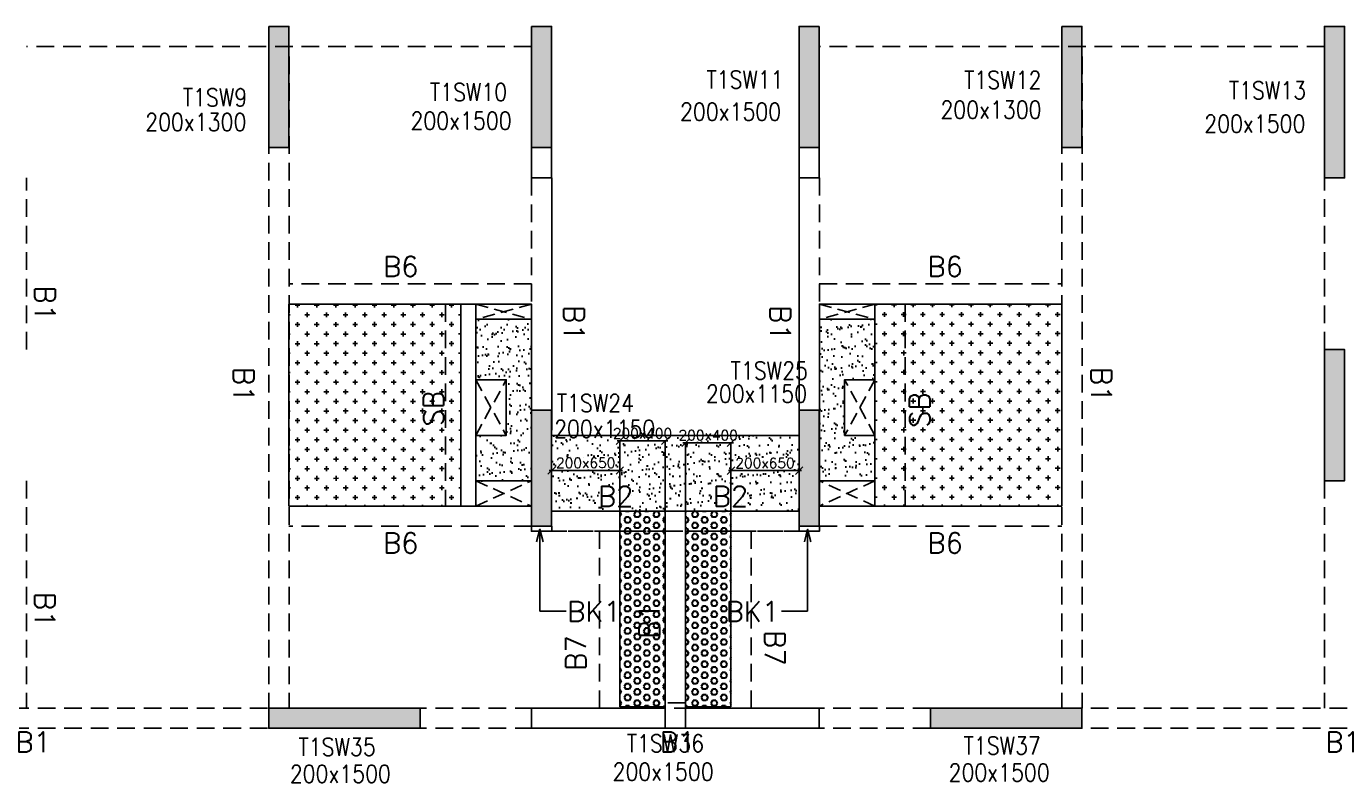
# Model space of a CAD drawing. Header units: millimetres. Extents: x 1078357 to 2594950, y -5122486 to -4636555.
# Drawn here: x 2067360 to 2080410, y -4664398 to -4656909 of the extents above; entities that cross this region are included whole.
import ezdxf

# ---------------------------------------------------------------- set-up
doc = ezdxf.new("R2010")
doc.units = ezdxf.units.MM
doc.header["$PDMODE"] = 35
for name, pattern in [('CONTINOUS', [0]), ('HIDDEN', [0.375, 0.25, -0.125]), ('New Retail block$0$CONTINOUS', [0])]:
    doc.linetypes.add(name, pattern=pattern)
doc.layers.get('0').update_dxf_attribs({"lineweight": 0})
doc.layers.get('Defpoints').update_dxf_attribs({"lineweight": 0})
for name, color, linetype, lineweight in [('A-_ANOTDIMA_D-', 6, 'Continuous', 13), ('COL. NO.', 30, 'Continuous', 25), ('COL. SIZE', 7, 'Continuous', 25), ('DIM', 9, 'Continuous', 25), ('HATCH', 8, 'Continuous', 30)]:
    doc.layers.add(name, color=color, linetype=linetype, lineweight=lineweight)
for name, color, linetype in [('B-200x325', 201, 'HIDDEN'), ('B-200x400', 44, 'HIDDEN'), ('DROP SLAB', 8, 'Continuous'), ('NON STR. RCC WALL', 6, 'Continuous'), ('S-BEAM', 3, 'HIDDEN'), ('S-BEAM NO.', 6, 'Continuous'), ('S-COLUMN', 1, 'Continuous'), ('S-CUTOUT', 8, 'HIDDEN'), ('S-SLAB-PROJECTION', 54, 'New Retail block$0$CONTINOUS'), ('SLAB FOLD', 8, 'Continuous')]:
    doc.layers.add(name, color=color, linetype=linetype)
doc.styles.add('Roman', font='romans')
doc.styles.add('ROMANS', font='romans.shx', dxfattribs={"width": 0.85})
doc.dimstyles.new('HARESH', dxfattribs={"dimtxt": 150, "dimasz": 75, "dimexe": 0, "dimexo": 0, "dimgap": 25, "dimtad": 1, "dimdec": 0, "dimdsep": 46, "dimtxsty": 'Roman', "dimblk": 'OBLIQUE', "dimcen": 225, "dimdle": 25, "dimclrd": 2, "dimclre": 2, "dimclrt": 7, "dimadec": 8, "dimazin": 1, "dimtfac": 1, "dimtdec": 0, "dimtmove": 0, "dimatfit": 0, "dimfxl": 1, "dimlwd": -1, "dimlwe": -1, "dimarcsym": 0})
pattern_1 = [(180.03079016, (-1215506.8, 9380796.94), (-95.1987999, -95.3011726), [47.625, -142.875]), (270.03079016, (-1215530.63, 9380820.74), (95.3011726, -95.1987999), [47.625, -142.875])]
pattern_2 = [(180, (2051610.09, -4474904.467), (-7e-15, -54.992613), [31.75, -63.5]), (300, (2051610.09, -4474904.467), (47.625, 27.496307), [31.75, -63.5]), (240, (2051578.34, -4474904.467), (47.625, -27.496307), [31.75, -63.5])]

# ---------------------------------------------------------------- blocks, each defined once
blk = doc.blocks.new('_Oblique')
at = {"color": 0, "linetype": 'ByBlock', "lineweight": -2}
blk.add_line((-0.5, -0.5), (0.5, 0.5), dxfattribs=at)
blk = doc.blocks.new('*D1453')
at = {"layer": 'Defpoints', "color": 0, "ltscale": 700, "transparency": 16777216}
for p in [(2073235, -4661014), (2073235, -4661709, 0), (2073685, -4661709, 0)]:
    blk.add_point(p, dxfattribs=at)
at = {"layer": 'DIM', "color": 2, "ltscale": 700, "transparency": 16777216}
for p, q in [((2073710, -4661014), (2073210, -4661014)), ((2073235, -4661709), (2073235, -4661014)), ((2073685, -4661709), (2073685, -4661014))]:
    blk.add_line(p, q, dxfattribs=at)
at = {"layer": 'DIM', "color": 2, "ltscale": 700, "transparency": 16777216, "xscale": 75, "yscale": 75, "zscale": 75, "rotation": 180}
blk.add_blockref('_Oblique', (2073235, -4661014), dxfattribs=at)
at = {"layer": 'DIM', "color": 2, "ltscale": 700, "transparency": 16777216, "xscale": 75, "yscale": 75, "zscale": 75}
blk.add_blockref('_Oblique', (2073685, -4661014), dxfattribs=at)
at = {"layer": 'DIM', "color": 7, "ltscale": 700, "transparency": 16777216, "insert": (2073460, -4660939), "char_height": 150, "attachment_point": 5, "style": 'Roman'}
blk.add_mtext('{\\H0.666667x;200x400}', dxfattribs=at)
blk = doc.blocks.new('*D1454')
at = {"layer": 'Defpoints', "color": 0, "ltscale": 700, "transparency": 16777216}
for p in [(2072560, -4661307), (2072560, -4661709, 0), (2073235, -4661709, 0)]:
    blk.add_point(p, dxfattribs=at)
at = {"layer": 'DIM', "color": 2, "ltscale": 700, "transparency": 16777216}
for p, q in [((2073260, -4661307), (2072535, -4661307)), ((2072560, -4661709), (2072560, -4661307)), ((2073235, -4661709), (2073235, -4661307))]:
    blk.add_line(p, q, dxfattribs=at)
at = {"layer": 'DIM', "color": 2, "ltscale": 700, "transparency": 16777216, "xscale": 75, "yscale": 75, "zscale": 75, "rotation": 180}
blk.add_blockref('_Oblique', (2072560, -4661307), dxfattribs=at)
at = {"layer": 'DIM', "color": 2, "ltscale": 700, "transparency": 16777216, "xscale": 75, "yscale": 75, "zscale": 75}
blk.add_blockref('_Oblique', (2073235, -4661307), dxfattribs=at)
at = {"layer": 'DIM', "color": 7, "ltscale": 700, "transparency": 16777216, "insert": (2072897, -4661232), "char_height": 150, "attachment_point": 5, "style": 'Roman'}
blk.add_mtext('{\\H0.666667x;200x650}', dxfattribs=at)
blk = doc.blocks.new('*D1455')
at = {"layer": 'Defpoints', "color": 0, "ltscale": 700, "transparency": 16777216}
for p in [(2074335, -4661033), (2073885, -4661709, 0), (2074335, -4661709, 0)]:
    blk.add_point(p, dxfattribs=at)
at = {"layer": 'DIM', "color": 2, "ltscale": 700, "transparency": 16777216}
for p, q in [((2073860, -4661033), (2074360, -4661033)), ((2073885, -4661709), (2073885, -4661033)), ((2074335, -4661709), (2074335, -4661033))]:
    blk.add_line(p, q, dxfattribs=at)
at = {"layer": 'DIM', "color": 2, "ltscale": 700, "transparency": 16777216, "xscale": 75, "yscale": 75, "zscale": 75, "rotation": 180}
blk.add_blockref('_Oblique', (2073885, -4661033), dxfattribs=at)
at = {"layer": 'DIM', "color": 2, "ltscale": 700, "transparency": 16777216, "xscale": 75, "yscale": 75, "zscale": 75}
blk.add_blockref('_Oblique', (2074335, -4661033), dxfattribs=at)
at = {"layer": 'DIM', "color": 7, "ltscale": 700, "transparency": 16777216, "insert": (2074110, -4660958), "char_height": 150, "attachment_point": 5, "style": 'Roman'}
blk.add_mtext('{\\H0.666667x;200x400}', dxfattribs=at)
blk = doc.blocks.new('*D1456')
at = {"layer": 'Defpoints', "color": 0, "ltscale": 700, "transparency": 16777216}
for p in [(2075010, -4661309), (2074335, -4661709, 0), (2075010, -4661709, 0)]:
    blk.add_point(p, dxfattribs=at)
at = {"layer": 'DIM', "color": 2, "ltscale": 700, "transparency": 16777216}
for p, q in [((2074310, -4661309), (2075035, -4661309)), ((2074335, -4661709), (2074335, -4661309)), ((2075010, -4661709), (2075010, -4661309))]:
    blk.add_line(p, q, dxfattribs=at)
at = {"layer": 'DIM', "color": 2, "ltscale": 700, "transparency": 16777216, "xscale": 75, "yscale": 75, "zscale": 75, "rotation": 180}
blk.add_blockref('_Oblique', (2074335, -4661309), dxfattribs=at)
at = {"layer": 'DIM', "color": 2, "ltscale": 700, "transparency": 16777216, "xscale": 75, "yscale": 75, "zscale": 75}
blk.add_blockref('_Oblique', (2075010, -4661309), dxfattribs=at)
at = {"layer": 'DIM', "color": 7, "ltscale": 700, "transparency": 16777216, "insert": (2074672, -4661234), "char_height": 150, "attachment_point": 5, "style": 'Roman'}
blk.add_mtext('{\\H0.666667x;200x650}', dxfattribs=at)
blk = doc.blocks.new('G$CD63B60BD')
at = {"layer": 'COL. NO.', "linetype": 'Continuous', "style": 'ROMANS', "width": 0.85}
for s, p in [('T1SW11', (25182, 15286, -320)), ('T1SW12', (27733, 15282, -320)), ('T1SW9', (19999, 15109, -323)), ('T1SW10', (22445, 15162, -320)), ('T1SW13', (30354, 15179, -320)), ('T1SW25', (25422, 12404, -320)), ('T1SW24', (23701, 12082, -320)), ('T1SW36', (24394, 8713, -320)), ('T1SW35', (21144, 8677, -320)), ('T1SW37', (27728, 8690, -320))]:
    blk.add_text(s, height=175, dxfattribs=at).set_placement(p)
at = {"layer": 'COL. SIZE', "linetype": 'Continuous', "style": 'ROMANS', "width": 0.85}
for s, p in [('200x1500', (24921, 14967, -320)), ('200x1300', (27499, 14987, -320)), ('200x1300', (19627, 14865, -323)), ('200x1500', (22253, 14878, -320)), ('200x1500', (30111, 14848, -320)), ('200x1150', (25178, 12174, -320)), ('200x1150', (23675, 11827, -320)), ('200x1500', (21058, 8411, -320)), ('200x1500', (24253, 8432, -320)), ('200x1500', (27580, 8424, -320))]:
    blk.add_text(s, height=175, dxfattribs=at).set_placement(p)

msp = doc.modelspace()

# ---------------------------------------------------------------- hatches: boundary and pattern name
at = {"layer": 'DROP SLAB'}
h = msp.add_hatch(dxfattribs=at)
h.set_pattern_fill('CROSS', color=8, scale=15, angle=0.03079)
h.set_pattern_definition(pattern_1)
h.paths.add_polyline_path([(2071659.9, -4659659.8), (2069959.9, -4659659.8), (2069959.9, -4661659.6), (2071659.9, -4661659.6)])
h = msp.add_hatch(dxfattribs=at)
h.set_pattern_fill('CROSS', color=8, scale=15, angle=179.96921)
h.set_pattern_definition(pattern_1)
h.paths.add_polyline_path([(2075759.9, -4659659.7), (2077609.9, -4659659.7), (2077609.9, -4661659.5), (2075759.9, -4661659.5)])
at = {"layer": 'HATCH'}
h = msp.add_hatch(dxfattribs=at)
h.set_pattern_fill('AR-SAND', color=8, scale=3, angle=0.02985)
h.set_pattern_definition([(37.47015413, (-2959673.67, 18698699.15), (-4.72361136, 146.8264517), [0, -115.824, 0, -129.54, 0, -123.825]), (7.4701541, (-2959673.67, 18698699.15), (134.9689868, 214.9772528), [0, -62.484, 0, -104.394, 0, -40.005]), (327.4701541, (-2959767.39, 18698699.2), (237.2979035, 0.3075449), [0, -38.1, 0, -137.16, 0, -179.07]), (317.4701541, (-2959767.4, 18698699.2), (229.1017424, 66.759465), [0, -19.05, 0, -89.916, 0, -102.87])])
h.paths.add_polyline_path([(2072359.4, -4659809.5), (2071809.4, -4659809.5), (2071809.4, -4660409.5), (2072109.3, -4660409.5), (2072109.3, -4660959.5), (2071809.4, -4660959.4), (2071809.4, -4661409.5), (2072359.3, -4661409.5)])
h = msp.add_hatch(dxfattribs=at)
h.set_pattern_fill('AR-SAND', color=8, scale=3, angle=179.97015)
h.set_pattern_definition([(37.47015413, (-2959672.89, 18698699.08), (-4.72361136, 146.8264517), [0, -115.824, 0, -129.54, 0, -123.825]), (7.4701541, (-2959672.9, 18698699.08), (134.9689868, 214.9772528), [0, -62.484, 0, -104.394, 0, -40.005]), (327.4701541, (-2959766.62, 18698699.13), (237.2979035, 0.3075449), [0, -38.1, 0, -137.16, 0, -179.07]), (317.4701541, (-2959766.62, 18698699.13), (229.1017424, 66.759465), [0, -19.05, 0, -89.916, 0, -102.87])])
h.paths.add_polyline_path([(2075210.1, -4659809.5), (2075760.1, -4659809.5), (2075760.1, -4660409.6), (2075460.1, -4660409.6), (2075460.1, -4660959.5), (2075760.1, -4660959.5), (2075760.1, -4661409.5), (2075210.1, -4661409.5)])
h = msp.add_hatch(dxfattribs=at)
h.set_pattern_fill('AR-SAND', color=8, scale=3, angle=179.97015)
h.set_pattern_definition([(37.4701541, (-1896298.34, 14014679.96), (-4.72361136, 146.8264517), [0, -115.824, 0, -129.54, 0, -123.825]), (7.4701541, (-1896298.34, 14014679.96), (134.9689868, 214.9772528), [0, -62.484, 0, -104.394, 0, -40.005]), (327.4701541, (-1896392.07, 14014680.01), (237.2979035, 0.3075449), [0, -38.1, 0, -137.16, 0, -179.07]), (317.4701541, (-1896392.07, 14014680.01), (229.1017424, 66.759465), [0, -19.05, 0, -89.916, 0, -102.87])])
h.paths.add_polyline_path([(2075009.9, -4660959.4), (2072559.9, -4660959.4), (2072559.9, -4661709.5), (2075009.9, -4661709.5)])
h = msp.add_hatch(dxfattribs=at)
h.set_pattern_fill('AR-SAND', color=8, scale=3, angle=179.97015)
h.set_pattern_definition([(37.4701541, (-1896297.92, 14014679.95), (-4.72361136, 146.8264517), [0, -115.824, 0, -129.54, 0, -123.825]), (7.4701541, (-1896297.92, 14014679.95), (134.9689868, 214.9772528), [0, -62.484, 0, -104.394, 0, -40.005]), (327.4701541, (-1896391.65, 14014680), (237.2979035, 0.3075449), [0, -38.1, 0, -137.16, 0, -179.07]), (317.4701541, (-1896391.65, 14014680), (229.1017424, 66.759465), [0, -19.05, 0, -89.916, 0, -102.87])])
h.paths.add_polyline_path([(2075010.3, -4661109.5), (2072560.3, -4661109.5), (2072560.3, -4661709.4), (2075010.3, -4661709.4)])
at = {"layer": 'HATCH', "ltscale": 1000}
h = msp.add_hatch(dxfattribs=at)
h.set_pattern_fill('HEX', color=8, scale=10, angle=180)
h.set_pattern_definition(pattern_2)
h.paths.add_polyline_path([(2073685.1, -4663648.9), (2073235.1, -4663648.9), (2073235.1, -4661709.5), (2073685.1, -4661709.5)])
h = msp.add_hatch(dxfattribs=at)
h.set_pattern_fill('HEX', color=8, scale=10, angle=180)
h.set_pattern_definition(pattern_2)
h.paths.add_polyline_path([(2073885.5, -4663648.9), (2074335.5, -4663648.9), (2074335.5, -4661709.5), (2073885.5, -4661709.5)])
at = {"layer": 'S-COLUMN', "lineweight": 25}
h = msp.add_hatch(color=1, dxfattribs=at)
h.dxf.hatch_style = 1
h.paths.add_polyline_path([(2069759.9, -4658109.6), (2069959.9, -4658109.6), (2069959.9, -4656909.5), (2069759.9, -4656909.5)])
at = {"layer": 'S-COLUMN', "lineweight": 25, "extrusion": (-1.00316e-06, 2.11765e-11, 1)}
h = msp.add_hatch(color=1, dxfattribs=at)
h.dxf.hatch_style = 1
h.paths.add_polyline_path([(2072359.9, -4656909.5), (2072559.9, -4656909.5), (2072559.9, -4658109.5), (2072359.9, -4658109.5)])
at = {"layer": 'S-COLUMN', "lineweight": 25, "extrusion": (1.00316e-06, 1.91639e-11, 1)}
h = msp.add_hatch(color=1, dxfattribs=at)
h.dxf.hatch_style = 1
h.paths.add_polyline_path([(2075209.9, -4656909.5), (2075009.9, -4656909.5), (2075009.9, -4658109.5), (2075209.9, -4658109.5)])
at = {"layer": 'S-COLUMN', "lineweight": 25}
h = msp.add_hatch(color=1, dxfattribs=at)
h.dxf.hatch_style = 1
h.paths.add_polyline_path([(2077609.9, -4658109.6), (2077809.9, -4658109.6), (2077809.9, -4656909.5), (2077609.9, -4656909.5)])
at = {"layer": 'S-COLUMN', "lineweight": 25, "extrusion": (1.00316e-06, 1.91639e-11, 1)}
h = msp.add_hatch(color=1, dxfattribs=at)
h.dxf.hatch_style = 1
h.paths.add_polyline_path([(2080409.9, -4656909.5), (2080209.9, -4656909.5), (2080209.9, -4658409.5), (2080409.9, -4658409.5)])
at = {"layer": 'S-COLUMN', "lineweight": 25, "extrusion": (-1.00316e-06, 2.11765e-11, 1)}
h = msp.add_hatch(color=1, dxfattribs=at)
h.dxf.hatch_style = 1
h.paths.add_polyline_path([(2080209.9, -4656909.5), (2080409.9, -4656909.5), (2080409.9, -4658409.5), (2080209.9, -4658409.5)])
at = {"layer": 'S-COLUMN', "lineweight": 25, "extrusion": (1.00316e-06, 1.91639e-11, 1)}
h = msp.add_hatch(color=1, dxfattribs=at)
h.dxf.hatch_style = 1
h.paths.add_polyline_path([(2080409.9, -4661409.5), (2080209.9, -4661409.5), (2080209.9, -4660109.5), (2080409.9, -4660109.5)])
at = {"layer": 'S-COLUMN', "lineweight": 25, "extrusion": (-1.00316e-06, 2.11765e-11, 1)}
h = msp.add_hatch(color=1, dxfattribs=at)
h.dxf.hatch_style = 1
h.paths.add_polyline_path([(2080209.9, -4661409.5), (2080409.9, -4661409.5), (2080409.9, -4660109.5), (2080209.9, -4660109.5)])
h = msp.add_hatch(color=1, dxfattribs=at)
h.dxf.hatch_style = 1
h.paths.add_polyline_path([(2072359.9, -4661859.5), (2072559.9, -4661859.5), (2072559.9, -4660709.5), (2072359.9, -4660709.5)])
at = {"layer": 'S-COLUMN', "lineweight": 25, "extrusion": (1.00316e-06, 1.91639e-11, 1)}
h = msp.add_hatch(color=1, dxfattribs=at)
h.dxf.hatch_style = 1
h.paths.add_polyline_path([(2075209.9, -4661859.5), (2075009.9, -4661859.5), (2075009.9, -4660709.5), (2075209.9, -4660709.5)])
at = {"layer": 'S-COLUMN', "lineweight": 25}
h = msp.add_hatch(color=1, dxfattribs=at)
h.dxf.hatch_style = 1
h.paths.add_polyline_path([(2069759.9, -4663659.5), (2071259.9, -4663659.5), (2071259.9, -4663859.5), (2069759.9, -4663859.5)])
h = msp.add_hatch(color=1, dxfattribs=at)
h.dxf.hatch_style = 1
h.paths.add_polyline_path([(2076309.9, -4663659.5), (2077809.9, -4663659.5), (2077809.9, -4663859.5), (2076309.9, -4663859.5)])

# ---------------------------------------------------------------- linework, layer by layer
at = {"layer": 'B-200x400', "linetype": 'Continuous', "ltscale": 500}
for p, q in [((2073684.7, -4661709.4, 0), (2073234.6, -4661709.4, 0)), ((2074334.9, -4661709.4, 0), (2073884.8, -4661709.4, 0))]:
    msp.add_line(p, q, dxfattribs=at)
at = {"layer": 'B-200x400', "linetype": 'HIDDEN', "ltscale": 500}
for p, q in [((2073684.7, -4661909.4, 0), (2073234.6, -4661909.4, 0)), ((2073884.7, -4661909.4, 0), (2074334.9, -4661909.4, 0))]:
    msp.add_line(p, q, dxfattribs=at)
at = {"layer": 'DROP SLAB', "color": 3, "linetype": 'CONTINOUS', "ltscale": 500, "elevation": 0}
for points in [[(2071659.9, -4659659.8), (2069959.9, -4659659.8), (2069959.9, -4661659.6), (2071659.9, -4661659.6)], [(2071809.6, -4659659.8), (2072359.6, -4659659.8), (2072359.6, -4659809.5), (2071809.6, -4659809.5)], [(2075760.1, -4659659.8), (2075210.1, -4659659.8), (2075210.1, -4659809.5), (2075760.1, -4659809.5)], [(2075759.9, -4659659.7), (2077609.9, -4659659.7), (2077609.9, -4661659.5), (2075759.9, -4661659.5)], [(2071810, -4660409.5), (2072110, -4660409.5), (2072110, -4660959.5), (2071810, -4660959.5)], [(2075760.1, -4660409.5), (2075460.1, -4660409.5), (2075460.1, -4660959.5), (2075760.1, -4660959.5)], [(2071810.1, -4661409.5), (2072359.9, -4661409.5), (2072359.9, -4661659.6), (2071810.1, -4661659.6)], [(2075760.1, -4661409.5), (2075210.2, -4661409.5), (2075210.2, -4661659.6), (2075760.1, -4661659.6)]]:
    msp.add_lwpolyline(points, close=True, dxfattribs=at)
at = {"layer": 'NON STR. RCC WALL', "elevation": 0}
for points in [[(2072559.9, -4658109.5), (2072559.9, -4658409.5), (2072359.9, -4658409.5), (2072359.9, -4658109.5)], [(2075209.9, -4658109.5), (2075209.9, -4658409.5), (2075009.9, -4658409.5), (2075009.9, -4658109.5)], [(2073684.9, -4661709.5), (2073884.9, -4661709.5), (2073884.9, -4663859.5), (2073684.9, -4663859.5)], [(2072359.9, -4663659.5), (2073684.9, -4663659.5), (2073684.9, -4663859.4), (2072359.9, -4663859.4)], [(2073884.9, -4663659.5), (2075209.9, -4663659.5), (2075209.9, -4663859.5), (2073884.9, -4663859.5)]]:
    msp.add_lwpolyline(points, close=True, dxfattribs=at)
at = {"layer": 'S-BEAM', "linetype": 'HIDDEN', "ltscale": 700}
for p, q in [((2072360.3, -4657109.5, 0), (2067360.3, -4657109.5, 0)), ((2080210.3, -4657109.5, 0), (2075210.3, -4657109.5, 0)), ((2069760.3, -4657209.5, 0), (2069760.3, -4663659.4, 0)), ((2069960.3, -4657209.5, 0), (2069960.3, -4663659.4, 0)), ((2077610.3, -4657209.5, 0), (2077610.3, -4663659.4, 0)), ((2077810.3, -4657209.5, 0), (2077810.3, -4663659.4, 0)), ((2067360.3, -4660109.4, 0), (2067360.3, -4658409.4, 0)), ((2072360.3, -4658409.4, 0), (2072360.3, -4660909.5, 0)), ((2075210.3, -4658409.4, 0), (2075210.3, -4660909.5, 0)), ((2080210.3, -4660109.4, 0), (2080210.3, -4658409.4, 0)), ((2071509.6, -4659659.8, 0), (2071509.6, -4661659.6, 0)), ((2075758.7, -4659660, 0), (2075758.7, -4661659.8, 0)), ((2076058.7, -4659660, 0), (2076058.7, -4661659.8, 0)), ((2067360.3, -4661409.5, 0), (2067360.3, -4663659.4, 0)), ((2080210.3, -4661409.5, 0), (2080210.3, -4663659.4, 0)), ((2073234.6, -4661909.4, 0), (2072559.9, -4661909.5, 0)), ((2073685.3, -4661909.4, 0), (2072560.3, -4661909.4, 0)), ((2073685.3, -4661909.4, 0), (2073685.3, -4663659.4, 0)), ((2073885.3, -4661909.4, 0), (2075010.3, -4661909.4, 0)), ((2073885.3, -4661909.4, 0), (2073885.3, -4663659.4, 0)), ((2074335, -4661909.5, 0), (2075009.9, -4661909.5, 0)), ((2076309.9, -4663659.4, 0), (2060834.9, -4663659.4, 0)), ((2086734.9, -4663659.4, 0), (2077809.9, -4663659.4, 0)), ((2076309.9, -4663859.4, 0), (2060834.9, -4663859.4, 0)), ((2086734.9, -4663859.4, 0), (2077809.9, -4663859.4, 0))]:
    msp.add_line(p, q, dxfattribs=at)
at = {"layer": 'S-BEAM', "linetype": 'CONTINOUS', "ltscale": 700}
for p, q in [((2072560.3, -4658409.4, 0), (2072560.3, -4660909.5, 0)), ((2075010.3, -4658409.4, 0), (2075010.3, -4660909.5, 0)), ((2073234.6, -4661709.4, 0), (2072559.9, -4661709.5, 0)), ((2075010.3, -4661709.4, 0), (2072560.3, -4661709.4, 0)), ((2074334.9, -4661709.5, 0), (2075010.1, -4661709.5, 0))]:
    msp.add_line(p, q, dxfattribs=at)
at = {"layer": 'S-BEAM', "ltscale": 700}
for p, q in [((2072359.9, -4659459.8, 0), (2069959.9, -4659459.8, 0)), ((2075209.9, -4659459.7, 0), (2077609.9, -4659459.7, 0)), ((2072359.7, -4661859.6, 0), (2069959.9, -4661859.6, 0)), ((2073034.8, -4661909.5, 0), (2073034.8, -4663659.5, 0)), ((2074535, -4661909.5, 0), (2074535, -4663659.5, 0)), ((2075210, -4661859.5, 0), (2077609.9, -4661859.5, 0))]:
    msp.add_line(p, q, dxfattribs=at)
at = {"layer": 'S-BEAM', "linetype": 'Continuous', "ltscale": 700}
for p, q in [((2072359.9, -4659659.8, 0), (2069959.9, -4659659.8, 0)), ((2075209.9, -4659659.7, 0), (2077609.9, -4659659.7, 0)), ((2072359.7, -4661659.6, 0), (2069959.9, -4661659.6, 0)), ((2075210, -4661659.5, 0), (2077609.9, -4661659.5, 0)), ((2073234.8, -4661909.5, 0), (2073234.8, -4663648.8, 0)), ((2074335, -4661909.5, 0), (2074335, -4663648.8, 0))]:
    msp.add_line(p, q, dxfattribs=at)
at = {"layer": 'S-BEAM', "linetype": 'ByBlock', "ltscale": 700}
msp.add_line((2071809.6, -4659659.8, 0), (2071809.6, -4661659.6, 0), dxfattribs=at)
at = {"layer": 'S-BEAM', "linetype": 'Continuous', "ltscale": 700, "elevation": 0}
for points in [[(2072560.4, -4661859.5), (2072360.4, -4661859.5), (2072360.4, -4661909.7), (2072560.4, -4661909.7)], [(2075210.4, -4661859.5), (2075010.4, -4661859.5), (2075010.4, -4661909.7), (2075210.4, -4661909.7)]]:
    msp.add_lwpolyline(points, close=True, dxfattribs=at)
at = {"layer": 'S-BEAM', "linetype": 'HIDDEN', "ltscale": 700, "elevation": 0}
msp.add_lwpolyline([(2073685, -4661909.7), (2073884.9, -4661909.7), (2073884.9, -4663609.5), (2073685, -4663609.5)], close=True, dxfattribs=at)
at = {"layer": 'S-COLUMN', "color": 1, "lineweight": 25, "elevation": 0}
for points in [[(2069759.9, -4656909.5), (2069959.9, -4656909.5), (2069959.9, -4658109.6), (2069759.9, -4658109.6)], [(2077609.9, -4656909.5), (2077809.9, -4656909.5), (2077809.9, -4658109.6), (2077609.9, -4658109.6)], [(2069759.9, -4663659.5), (2071259.9, -4663659.5), (2071259.9, -4663859.5), (2069759.9, -4663859.5)], [(2076309.9, -4663659.5), (2077809.9, -4663659.5), (2077809.9, -4663859.5), (2076309.9, -4663859.5)]]:
    msp.add_lwpolyline(points, close=True, dxfattribs=at)
at = {"layer": 'S-COLUMN', "color": 1, "lineweight": 25, "extrusion": (-1.00316e-06, 2.11765e-11, 1), "elevation": -2.1}
for points in [[(2072359.9, -4656909.5), (2072559.9, -4656909.5), (2072559.9, -4658109.4), (2072359.9, -4658109.4)], [(2080209.9, -4656909.5), (2080409.9, -4656909.5), (2080409.9, -4658409.5), (2080209.9, -4658409.5)], [(2080209.9, -4661409.5), (2080409.9, -4661409.5), (2080409.9, -4660109.5), (2080209.9, -4660109.5)], [(2072359.9, -4661859.5), (2072559.9, -4661859.5), (2072559.9, -4660709.5), (2072359.9, -4660709.5)]]:
    msp.add_lwpolyline(points, close=True, dxfattribs=at)
at = {"layer": 'S-COLUMN', "color": 1, "lineweight": 25, "extrusion": (1.00316e-06, 1.91639e-11, 1), "elevation": 2.1}
for points in [[(2075209.9, -4656909.5), (2075009.9, -4656909.5), (2075009.9, -4658109.4), (2075209.9, -4658109.4)], [(2080409.9, -4656909.5), (2080209.9, -4656909.5), (2080209.9, -4658409.5), (2080409.9, -4658409.5)], [(2080409.9, -4661409.5), (2080209.9, -4661409.5), (2080209.9, -4660109.5), (2080409.9, -4660109.5)], [(2075209.9, -4661859.5), (2075009.9, -4661859.5), (2075009.9, -4660709.5), (2075209.9, -4660709.5)]]:
    msp.add_lwpolyline(points, close=True, dxfattribs=at)
at = {"layer": 'S-CUTOUT', "ltscale": 500}
for p, q in [((2072359.6, -4659659.5, 0), (2071809.6, -4659809.5, 0)), ((2071810.5, -4659659.8, 0), (2072359.6, -4659809.5, 0)), ((2075210.1, -4659659.5, 0), (2075760.1, -4659809.5, 0)), ((2075759.3, -4659659.8, 0), (2075210.1, -4659809.5, 0)), ((2071809.9, -4660409.5, 0), (2072110, -4660959.5, 0)), ((2071809.9, -4660959.5, 0), (2072110, -4660409.5, 0)), ((2075760.1, -4660409.5, 0), (2075460.1, -4660959.5, 0)), ((2075760.1, -4660959.5, 0), (2075460.1, -4660409.5, 0)), ((2071810.1, -4661409.5, 0), (2072359.9, -4661659.6, 0)), ((2071810.1, -4661659.6, 0), (2072360.1, -4661409.5, 0)), ((2075760.1, -4661659.6, 0), (2075210.1, -4661409.5, 0)), ((2075760.1, -4661409.5, 0), (2075210.2, -4661659.6, 0))]:
    msp.add_line(p, q, dxfattribs=at)
at = {"layer": 'S-SLAB-PROJECTION', "elevation": 0}
msp.add_lwpolyline([(2075009.9, -4660959.4), (2072559.9, -4660959.4), (2072560.2, -4661709.4), (2075010.2, -4661709.4)], close=True, dxfattribs=at)
at = {"layer": 'SLAB FOLD', "color": 8, "ltscale": 1000, "elevation": 0}
for points in [[(2072359.4, -4659809.5), (2071809.4, -4659809.5), (2071809.4, -4660409.5), (2072109.3, -4660409.5), (2072109.3, -4660959.5), (2071809.4, -4660959.4), (2071809.4, -4661409.5), (2072359.3, -4661409.5), (2072359.4, -4659809.5)], [(2075210.1, -4659809.5), (2075760.1, -4659809.5), (2075760.1, -4660409.6), (2075460.1, -4660409.6), (2075460.1, -4660959.5), (2075760.1, -4660959.5), (2075760.1, -4661409.5), (2075210.1, -4661409.5), (2075210.1, -4659809.5)]]:
    msp.add_lwpolyline(points, dxfattribs=at)
for points in [[(2073235, -4663648.9), (2073685, -4663648.9), (2073685, -4661709.5), (2073235, -4661709.5)], [(2074335.3, -4663648.9), (2073885.1, -4663648.9), (2073885.1, -4661709.5), (2074335.3, -4661709.5)]]:
    msp.add_lwpolyline(points, close=True, dxfattribs=at)

# ---------------------------------------------------------------- block references
at = {"layer": 'A-_ANOTDIMA_D-', "color": 2, "ltscale": 700}
msp.add_blockref('G$CD63B60BD', (2048910, -4672809.5, 0), dxfattribs=at)

# ---------------------------------------------------------------- texts
at = {"layer": 'B-200x325', "linetype": 'Continuous', "ltscale": 700, "style": 'ROMANS'}
for rotation, p in [(0.00055, (2070890.4, -4659387.6, -2.7)), (359.99866, (2076279.4, -4659387.6, -2.7)), (0.00055, (2070890.4, -4662124.8, -2.7)), (359.99866, (2076279.4, -4662124.7, -2.7))]:
    msp.add_text('B6', height=200, rotation=rotation, dxfattribs=at).set_placement(p)
at = {"layer": 'S-BEAM NO.', "linetype": 'HIDDEN', "ltscale": 500, "style": 'ROMANS'}
for rotation, p in [(269.99906, (2067444.2, -4659477.3, -2.7)), (269.99906, (2072681.6, -4659671.6, -2.7)), (269.99906, (2074724.3, -4659671.6, -2.7)), (269.99906, (2069411, -4660284.4, -2.7)), (269.99906, (2077900.8, -4660284.4, -2.7)), (269.99906, (2067443.5, -4662511.4, -2.7)), (359.99906, (2067251, -4664096.6, -2.7)), (359.99906, (2073630.5, -4664096.6, -2.7)), (359.99906, (2080217.9, -4664096.6, -2.7))]:
    msp.add_text('B1', height=200, rotation=rotation, dxfattribs=at).set_placement(p)
at = {"layer": 'S-BEAM NO.', "linetype": 'Continuous', "ltscale": 700, "style": 'ROMANS'}
for s, rotation, p in [('SB', 90.00094, (2071490.6, -4660870, -2.7)), ('SB', 90.00094, (2076303.4, -4660884.1, -2.7)), ('BK1', 359.99906, (2072713.5, -4662803.4, -2.7)), ('BK1', 0.00094, (2074281.5, -4662803.4, -2.7)), ('B7', 90.00094, (2072900, -4663289.1, -2.7)), ('B7', 269.99866, (2074669.9, -4662889.1, -2.7))]:
    msp.add_text(s, height=200, rotation=rotation, dxfattribs=at).set_placement(p)
at = {"layer": 'S-BEAM NO.', "linetype": 'Continuous', "ltscale": 500, "style": 'ROMANS'}
for p in [(2073018, -4661662.3, -2.7), (2074154.7, -4661662.3, -2.7)]:
    msp.add_text('B2', height=200, dxfattribs=at).set_placement(p)
at = {"layer": 'S-BEAM NO.', "linetype": 'HIDDEN', "ltscale": 700, "style": 'ROMANS'}
msp.add_text('B1', height=200, rotation=90.00094, dxfattribs=at).set_placement((2073627.9, -4662972.6, -2.7))

# ---------------------------------------------------------------- dimensions: what is measured, and where the dimension line sits
at = {"layer": 'DIM', "ltscale": 700}
for base, p1, p2, picture, middle in [((2073234.6, -4661014.4, 0), (2073684.7, -4661709.5, 0), (2073234.6, -4661709.5, 0), '*D1453', (2073459.6, -4661014.4, 0)), ((2074334.8, -4661032.7, 0), (2073884.7, -4661709.5, 0), (2074334.8, -4661709.5, 0), '*D1455', (2074109.8, -4661032.7, 0))]:
    dim = msp.add_linear_dim(base=base, p1=p1, p2=p2, text='{\\H0.666667x;200x400}', dimstyle='HARESH', override={"dimtxsty": 'Roman'}, dxfattribs=at)
    dim.commit()
    dim.dimension.update_dxf_attribs({"geometry": picture, "text_midpoint": middle, "dimtype": 160})
for base, p1, p2, picture, middle in [((2072559.9, -4661307.4, 0), (2073234.6, -4661709.5, 0), (2072559.9, -4661709.5, 0), '*D1454', (2072897.2, -4661232.4, 0)), ((2075009.7, -4661309.4, 0), (2074334.8, -4661709.5, 0), (2075009.7, -4661709.5, 0), '*D1456', (2074672.3, -4661234.4, 0))]:
    dim = msp.add_linear_dim(base=base, p1=p1, p2=p2, text='{\\H0.666667x;200x650}', dimstyle='HARESH', override={"dimtxsty": 'Roman', "dimtmove": 1}, dxfattribs=at)
    dim.commit()
    dim.dimension.update_dxf_attribs({"geometry": picture, "text_midpoint": middle})

# ---------------------------------------------------------------- leaders
at = {"layer": 'S-BEAM NO.', "linetype": 'Continuous', "ltscale": 700}
for points in [[(2072443.9, -4661889.8, 0), (2072443.9, -4662701.2, 0), (2072702.7, -4662701.2, 0)], [(2075093.9, -4661889.8, 0), (2075093.9, -4662701.2, 0), (2074835.1, -4662701.2, 0)]]:
    msp.add_leader(points, dimstyle='HARESH', override={"dimasz": 125, "dimgap": 25, "dimtad": 0, "dimldrblk": 'Open30'}, dxfattribs=at)

doc.saveas('drawing.dxf')
